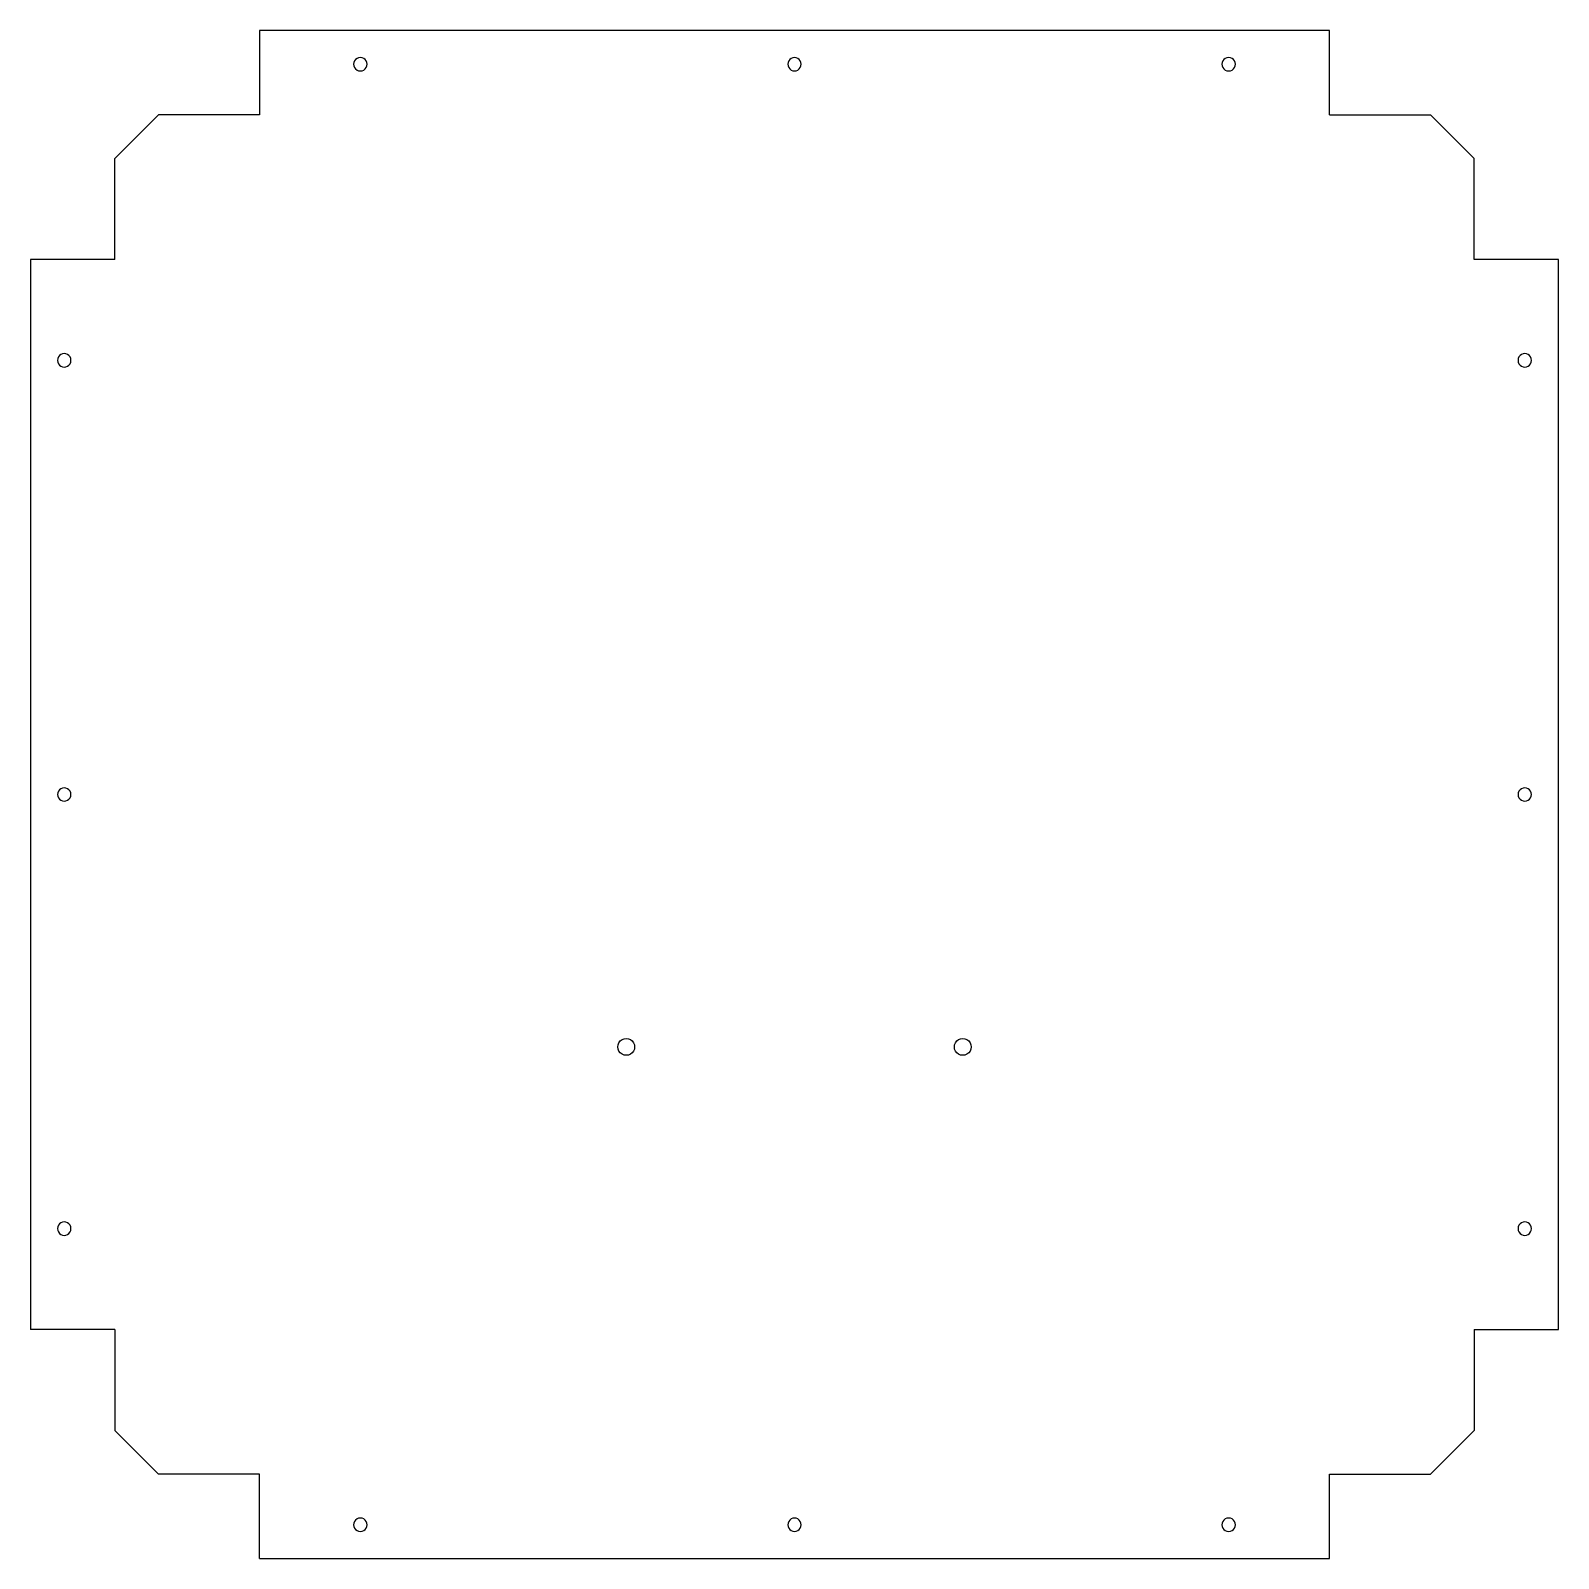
# Model space of a CAD drawing. Header units: metres. Extents: x -1156 to -702, y 1616 to 2070.
import ezdxf

# ---------------------------------------------------------------- set-up
doc = ezdxf.new("R2010")
doc.units = ezdxf.units.M

msp = doc.modelspace()

# ---------------------------------------------------------------- linework, layer by layer
at = {"layer": 'GROUP0'}
for p, q in [((-770.34, 2069.88, 0), (-1088.34, 2069.88, 0)), ((-1088.34, 2069.88, 0), (-1088.34, 2044.88, 0)), ((-770.34, 2044.88, 0), (-770.34, 2069.88, 0)), ((-1059.75, 2061.29, 0), (-1060.07, 2060.88, 0)), ((-1059.34, 2061.61, 0), (-1059.75, 2061.29, 0)), ((-1058.86, 2061.81, 0), (-1059.34, 2061.61, 0)), ((-1058.34, 2061.88, 0), (-1058.86, 2061.81, 0)), ((-1057.82, 2061.81, 0), (-1058.34, 2061.88, 0)), ((-1057.34, 2061.61, 0), (-1057.82, 2061.81, 0)), ((-1056.93, 2061.29, 0), (-1057.34, 2061.61, 0)), ((-1056.61, 2060.88, 0), (-1056.93, 2061.29, 0)), ((-930.75, 2061.29, 0), (-931.07, 2060.88, 0)), ((-930.34, 2061.61, 0), (-930.75, 2061.29, 0)), ((-929.86, 2061.81, 0), (-930.34, 2061.61, 0)), ((-929.34, 2061.88, 0), (-929.86, 2061.81, 0)), ((-928.82, 2061.81, 0), (-929.34, 2061.88, 0)), ((-928.34, 2061.61, 0), (-928.82, 2061.81, 0)), ((-927.93, 2061.29, 0), (-928.34, 2061.61, 0)), ((-927.61, 2060.88, 0), (-927.93, 2061.29, 0)), ((-801.75, 2061.29, 0), (-802.07, 2060.88, 0)), ((-801.34, 2061.61, 0), (-801.75, 2061.29, 0)), ((-800.86, 2061.81, 0), (-801.34, 2061.61, 0)), ((-800.34, 2061.88, 0), (-800.86, 2061.81, 0)), ((-799.82, 2061.81, 0), (-800.34, 2061.88, 0)), ((-799.34, 2061.61, 0), (-799.82, 2061.81, 0)), ((-798.93, 2061.29, 0), (-799.34, 2061.61, 0)), ((-798.61, 2060.88, 0), (-798.93, 2061.29, 0)), ((-1060.27, 2060.4, 0), (-1060.34, 2059.88, 0)), ((-1060.34, 2059.88, 0), (-1060.27, 2059.36, 0)), ((-1060.07, 2060.88, 0), (-1060.27, 2060.4, 0)), ((-1060.27, 2059.36, 0), (-1060.07, 2058.88, 0)), ((-1060.07, 2058.88, 0), (-1059.75, 2058.47, 0)), ((-1059.75, 2058.47, 0), (-1059.34, 2058.15, 0)), ((-1059.34, 2058.15, 0), (-1058.86, 2057.95, 0)), ((-1058.86, 2057.95, 0), (-1058.34, 2057.88, 0)), ((-1058.34, 2057.88, 0), (-1057.82, 2057.95, 0)), ((-1057.82, 2057.95, 0), (-1057.34, 2058.15, 0)), ((-1057.34, 2058.15, 0), (-1056.93, 2058.47, 0)), ((-1056.93, 2058.47, 0), (-1056.61, 2058.88, 0)), ((-1056.41, 2060.4, 0), (-1056.61, 2060.88, 0)), ((-1056.61, 2058.88, 0), (-1056.41, 2059.36, 0)), ((-1056.34, 2059.88, 0), (-1056.41, 2060.4, 0)), ((-1056.41, 2059.36, 0), (-1056.34, 2059.88, 0)), ((-931.27, 2060.4, 0), (-931.34, 2059.88, 0)), ((-931.34, 2059.88, 0), (-931.27, 2059.36, 0)), ((-931.07, 2060.88, 0), (-931.27, 2060.4, 0)), ((-931.27, 2059.36, 0), (-931.07, 2058.88, 0)), ((-931.07, 2058.88, 0), (-930.75, 2058.47, 0)), ((-930.75, 2058.47, 0), (-930.34, 2058.15, 0)), ((-930.34, 2058.15, 0), (-929.86, 2057.95, 0)), ((-929.86, 2057.95, 0), (-929.34, 2057.88, 0)), ((-929.34, 2057.88, 0), (-928.82, 2057.95, 0)), ((-928.82, 2057.95, 0), (-928.34, 2058.15, 0)), ((-928.34, 2058.15, 0), (-927.93, 2058.47, 0)), ((-927.93, 2058.47, 0), (-927.61, 2058.88, 0)), ((-927.41, 2060.4, 0), (-927.61, 2060.88, 0)), ((-927.61, 2058.88, 0), (-927.41, 2059.36, 0)), ((-927.34, 2059.88, 0), (-927.41, 2060.4, 0)), ((-927.41, 2059.36, 0), (-927.34, 2059.88, 0)), ((-802.27, 2060.4, 0), (-802.34, 2059.88, 0)), ((-802.34, 2059.88, 0), (-802.27, 2059.36, 0)), ((-802.07, 2060.88, 0), (-802.27, 2060.4, 0)), ((-802.27, 2059.36, 0), (-802.07, 2058.88, 0)), ((-802.07, 2058.88, 0), (-801.75, 2058.47, 0)), ((-801.75, 2058.47, 0), (-801.34, 2058.15, 0)), ((-801.34, 2058.15, 0), (-800.86, 2057.95, 0)), ((-800.86, 2057.95, 0), (-800.34, 2057.88, 0)), ((-800.34, 2057.88, 0), (-799.82, 2057.95, 0)), ((-799.82, 2057.95, 0), (-799.34, 2058.15, 0)), ((-799.34, 2058.15, 0), (-798.93, 2058.47, 0)), ((-798.93, 2058.47, 0), (-798.61, 2058.88, 0)), ((-798.41, 2060.4, 0), (-798.61, 2060.88, 0)), ((-798.61, 2058.88, 0), (-798.41, 2059.36, 0)), ((-798.34, 2059.88, 0), (-798.41, 2060.4, 0)), ((-798.41, 2059.36, 0), (-798.34, 2059.88, 0)), ((-1118.34, 2044.88, 0), (-1131.34, 2031.88, 0)), ((-1088.34, 2044.88, 0), (-1118.34, 2044.88, 0)), ((-770.34, 2044.88, 0), (-740.34, 2044.88, 0)), ((-727.34, 2031.88, 0), (-740.34, 2044.88, 0)), ((-1131.34, 2001.88, 0), (-1131.34, 2031.88, 0)), ((-727.34, 2001.88, 0), (-727.34, 2031.88, 0)), ((-1131.34, 2001.88, 0), (-1156.34, 2001.88, 0)), ((-1156.34, 2001.88, 0), (-1156.34, 1683.88)), ((-702.34, 2001.88, 0), (-727.34, 2001.88, 0)), ((-702.34, 1683.88, 0), (-702.34, 2001.88, 0)), ((-1148.27, 1972.4, 0), (-1148.34, 1971.88, 0)), ((-1148.34, 1971.88, 0), (-1148.27, 1971.36, 0)), ((-1148.07, 1972.88, 0), (-1148.27, 1972.4, 0)), ((-1148.27, 1971.36, 0), (-1148.07, 1970.88, 0)), ((-1147.76, 1973.29, 0), (-1148.07, 1972.88, 0)), ((-1148.07, 1970.88, 0), (-1147.76, 1970.47, 0)), ((-1147.34, 1973.61, 0), (-1147.76, 1973.29, 0)), ((-1147.76, 1970.47, 0), (-1147.34, 1970.15, 0)), ((-1146.86, 1973.81, 0), (-1147.34, 1973.61, 0)), ((-1146.34, 1973.88, 0), (-1146.86, 1973.81, 0)), ((-1145.82, 1973.81, 0), (-1146.34, 1973.88, 0)), ((-1145.34, 1973.61, 0), (-1145.82, 1973.81, 0)), ((-1144.93, 1973.29, 0), (-1145.34, 1973.61, 0)), ((-1145.34, 1970.15, 0), (-1144.93, 1970.47, 0)), ((-1144.61, 1972.88, 0), (-1144.93, 1973.29, 0)), ((-1144.93, 1970.47, 0), (-1144.61, 1970.88, 0)), ((-1144.41, 1972.4, 0), (-1144.61, 1972.88, 0)), ((-1144.61, 1970.88, 0), (-1144.41, 1971.36, 0)), ((-1144.34, 1971.88, 0), (-1144.41, 1972.4, 0)), ((-1144.41, 1971.36, 0), (-1144.34, 1971.88, 0)), ((-714.27, 1972.4, 0), (-714.34, 1971.88, 0)), ((-714.34, 1971.88, 0), (-714.27, 1971.36, 0)), ((-714.07, 1972.88, 0), (-714.27, 1972.4, 0)), ((-714.27, 1971.36, 0), (-714.07, 1970.88, 0)), ((-713.75, 1973.29, 0), (-714.07, 1972.88, 0)), ((-714.07, 1970.88, 0), (-713.75, 1970.47, 0)), ((-713.34, 1973.61, 0), (-713.75, 1973.29, 0)), ((-713.75, 1970.47, 0), (-713.34, 1970.15, 0)), ((-712.86, 1973.81, 0), (-713.34, 1973.61, 0)), ((-712.34, 1973.88, 0), (-712.86, 1973.81, 0)), ((-711.82, 1973.81, 0), (-712.34, 1973.88, 0)), ((-711.34, 1973.61, 0), (-711.82, 1973.81, 0)), ((-710.93, 1973.29, 0), (-711.34, 1973.61, 0)), ((-711.34, 1970.15, 0), (-710.93, 1970.47, 0)), ((-710.61, 1972.88, 0), (-710.93, 1973.29, 0)), ((-710.93, 1970.47, 0), (-710.61, 1970.88, 0)), ((-710.41, 1972.4, 0), (-710.61, 1972.88, 0)), ((-710.61, 1970.88, 0), (-710.41, 1971.36, 0)), ((-710.34, 1971.88, 0), (-710.41, 1972.4, 0)), ((-710.41, 1971.36, 0), (-710.34, 1971.88, 0)), ((-1147.34, 1970.15, 0), (-1146.86, 1969.95, 0)), ((-1146.86, 1969.95, 0), (-1146.34, 1969.88, 0)), ((-1146.34, 1969.88, 0), (-1145.82, 1969.95, 0)), ((-1145.82, 1969.95, 0), (-1145.34, 1970.15, 0)), ((-713.34, 1970.15, 0), (-712.86, 1969.95, 0)), ((-712.86, 1969.95, 0), (-712.34, 1969.88, 0)), ((-712.34, 1969.88, 0), (-711.82, 1969.95, 0)), ((-711.82, 1969.95, 0), (-711.34, 1970.15, 0)), ((-1148.27, 1843.4, 0), (-1148.34, 1842.88, 0)), ((-1148.07, 1843.88, 0), (-1148.27, 1843.4, 0)), ((-1147.76, 1844.29, 0), (-1148.07, 1843.88, 0)), ((-1147.34, 1844.61, 0), (-1147.76, 1844.29, 0)), ((-1146.86, 1844.81, 0), (-1147.34, 1844.61, 0)), ((-1146.34, 1844.88, 0), (-1146.86, 1844.81, 0)), ((-1145.82, 1844.81, 0), (-1146.34, 1844.88, 0)), ((-1145.34, 1844.61, 0), (-1145.82, 1844.81, 0)), ((-1144.93, 1844.29, 0), (-1145.34, 1844.61, 0)), ((-1144.61, 1843.88, 0), (-1144.93, 1844.29, 0)), ((-1144.41, 1843.4, 0), (-1144.61, 1843.88, 0)), ((-1144.34, 1842.88, 0), (-1144.41, 1843.4, 0)), ((-714.27, 1843.4, 0), (-714.34, 1842.88, 0)), ((-714.07, 1843.88, 0), (-714.27, 1843.4, 0)), ((-713.75, 1844.29, 0), (-714.07, 1843.88, 0)), ((-713.34, 1844.61, 0), (-713.75, 1844.29, 0)), ((-712.86, 1844.81, 0), (-713.34, 1844.61, 0)), ((-712.34, 1844.88, 0), (-712.86, 1844.81, 0)), ((-711.82, 1844.81, 0), (-712.34, 1844.88, 0)), ((-711.34, 1844.61, 0), (-711.82, 1844.81, 0)), ((-710.93, 1844.29, 0), (-711.34, 1844.61, 0)), ((-710.61, 1843.88, 0), (-710.93, 1844.29, 0)), ((-710.41, 1843.4, 0), (-710.61, 1843.88, 0)), ((-710.34, 1842.88, 0), (-710.41, 1843.4, 0)), ((-1148.34, 1842.88, 0), (-1148.27, 1842.36, 0)), ((-1148.27, 1842.36, 0), (-1148.07, 1841.88, 0)), ((-1148.07, 1841.88, 0), (-1147.76, 1841.47, 0)), ((-1147.76, 1841.47, 0), (-1147.34, 1841.15, 0)), ((-1147.34, 1841.15, 0), (-1146.86, 1840.95, 0)), ((-1146.86, 1840.95, 0), (-1146.34, 1840.88, 0)), ((-1146.34, 1840.88, 0), (-1145.82, 1840.95, 0)), ((-1145.82, 1840.95, 0), (-1145.34, 1841.15, 0)), ((-1145.34, 1841.15, 0), (-1144.93, 1841.47, 0)), ((-1144.93, 1841.47, 0), (-1144.61, 1841.88, 0)), ((-1144.61, 1841.88, 0), (-1144.41, 1842.36, 0)), ((-1144.41, 1842.36, 0), (-1144.34, 1842.88, 0)), ((-714.34, 1842.88, 0), (-714.27, 1842.36, 0)), ((-714.27, 1842.36, 0), (-714.07, 1841.88, 0)), ((-714.07, 1841.88, 0), (-713.75, 1841.47, 0)), ((-713.75, 1841.47, 0), (-713.34, 1841.15, 0)), ((-713.34, 1841.15, 0), (-712.86, 1840.95, 0)), ((-712.86, 1840.95, 0), (-712.34, 1840.88, 0)), ((-712.34, 1840.88, 0), (-711.82, 1840.95, 0)), ((-711.82, 1840.95, 0), (-711.34, 1841.15, 0)), ((-711.34, 1841.15, 0), (-710.93, 1841.47, 0)), ((-710.93, 1841.47, 0), (-710.61, 1841.88, 0)), ((-710.61, 1841.88, 0), (-710.41, 1842.36, 0)), ((-710.41, 1842.36, 0), (-710.34, 1842.88, 0)), ((-981.84, 1767.88, 0), (-981.76, 1768.53, 0)), ((-981.76, 1767.23, 0), (-981.84, 1767.88, 0)), ((-981.76, 1768.53, 0), (-981.51, 1769.13, 0)), ((-981.51, 1766.63, 0), (-981.76, 1767.23, 0)), ((-981.51, 1769.13, 0), (-981.11, 1769.65, 0)), ((-981.11, 1766.11, 0), (-981.51, 1766.63, 0)), ((-981.11, 1769.65, 0), (-980.59, 1770.04, 0)), ((-980.59, 1765.71, 0), (-981.11, 1766.11, 0)), ((-980.59, 1770.04, 0), (-979.99, 1770.29, 0)), ((-979.99, 1770.29, 0), (-979.34, 1770.38, 0)), ((-979.34, 1770.38, 0), (-978.69, 1770.29, 0)), ((-978.69, 1770.29, 0), (-978.09, 1770.04, 0)), ((-978.09, 1770.04, 0), (-977.57, 1769.65, 0)), ((-977.57, 1766.11, 0), (-978.09, 1765.71, 0)), ((-977.57, 1769.65, 0), (-977.18, 1769.13, 0)), ((-977.18, 1766.63, 0), (-977.57, 1766.11, 0)), ((-977.18, 1769.13, 0), (-976.93, 1768.53, 0)), ((-976.93, 1767.23, 0), (-977.18, 1766.63, 0)), ((-976.93, 1768.53, 0), (-976.84, 1767.88, 0)), ((-976.84, 1767.88, 0), (-976.93, 1767.23, 0)), ((-881.84, 1767.88, 0), (-881.76, 1768.53, 0)), ((-881.76, 1767.23, 0), (-881.84, 1767.88, 0)), ((-881.76, 1768.53, 0), (-881.51, 1769.13, 0)), ((-881.51, 1766.63, 0), (-881.76, 1767.23, 0)), ((-881.51, 1769.13, 0), (-881.11, 1769.65, 0)), ((-881.11, 1766.11, 0), (-881.51, 1766.63, 0)), ((-881.11, 1769.65, 0), (-880.59, 1770.04, 0)), ((-880.59, 1765.71, 0), (-881.11, 1766.11, 0)), ((-880.59, 1770.04, 0), (-879.99, 1770.29, 0)), ((-879.99, 1770.29, 0), (-879.34, 1770.38, 0)), ((-879.34, 1770.38, 0), (-878.69, 1770.29, 0)), ((-878.69, 1770.29, 0), (-878.09, 1770.04, 0)), ((-878.09, 1770.04, 0), (-877.57, 1769.65, 0)), ((-877.57, 1766.11, 0), (-878.09, 1765.71, 0)), ((-877.57, 1769.65, 0), (-877.18, 1769.13, 0)), ((-877.18, 1766.63, 0), (-877.57, 1766.11, 0)), ((-877.18, 1769.13, 0), (-876.93, 1768.53, 0)), ((-876.93, 1767.23, 0), (-877.18, 1766.63, 0)), ((-876.93, 1768.53, 0), (-876.84, 1767.88, 0)), ((-876.84, 1767.88, 0), (-876.93, 1767.23, 0)), ((-979.99, 1765.47, 0), (-980.59, 1765.71, 0)), ((-979.34, 1765.38, 0), (-979.99, 1765.47, 0)), ((-978.69, 1765.47, 0), (-979.34, 1765.38, 0)), ((-978.09, 1765.71, 0), (-978.69, 1765.47, 0)), ((-879.99, 1765.47, 0), (-880.59, 1765.71, 0)), ((-879.34, 1765.38, 0), (-879.99, 1765.47, 0)), ((-878.69, 1765.47, 0), (-879.34, 1765.38, 0)), ((-878.09, 1765.71, 0), (-878.69, 1765.47, 0)), ((-1148.27, 1714.4, 0), (-1148.34, 1713.88, 0)), ((-1148.34, 1713.88, 0), (-1148.27, 1713.36, 0)), ((-1148.07, 1714.88, 0), (-1148.27, 1714.4, 0)), ((-1148.27, 1713.36, 0), (-1148.07, 1712.88, 0)), ((-1147.76, 1715.29, 0), (-1148.07, 1714.88, 0)), ((-1148.07, 1712.88, 0), (-1147.76, 1712.47, 0)), ((-1147.34, 1715.61, 0), (-1147.76, 1715.29, 0)), ((-1147.76, 1712.47, 0), (-1147.34, 1712.15, 0)), ((-1146.86, 1715.81, 0), (-1147.34, 1715.61, 0)), ((-1147.34, 1712.15, 0), (-1146.86, 1711.95, 0)), ((-1146.34, 1715.88, 0), (-1146.86, 1715.81, 0)), ((-1146.86, 1711.95, 0), (-1146.34, 1711.88, 0)), ((-1145.82, 1715.81, 0), (-1146.34, 1715.88, 0)), ((-1146.34, 1711.88, 0), (-1145.82, 1711.95, 0)), ((-1145.34, 1715.61, 0), (-1145.82, 1715.81, 0)), ((-1145.82, 1711.95, 0), (-1145.34, 1712.15, 0)), ((-1144.93, 1715.29, 0), (-1145.34, 1715.61, 0)), ((-1145.34, 1712.15, 0), (-1144.93, 1712.47, 0)), ((-1144.61, 1714.88, 0), (-1144.93, 1715.29, 0)), ((-1144.93, 1712.47, 0), (-1144.61, 1712.88, 0)), ((-1144.41, 1714.4, 0), (-1144.61, 1714.88, 0)), ((-1144.61, 1712.88, 0), (-1144.41, 1713.36, 0)), ((-1144.34, 1713.88, 0), (-1144.41, 1714.4, 0)), ((-1144.41, 1713.36, 0), (-1144.34, 1713.88, 0)), ((-714.27, 1714.4, 0), (-714.34, 1713.88, 0)), ((-714.34, 1713.88, 0), (-714.27, 1713.36, 0)), ((-714.07, 1714.88, 0), (-714.27, 1714.4, 0)), ((-714.27, 1713.36, 0), (-714.07, 1712.88, 0)), ((-713.75, 1715.29, 0), (-714.07, 1714.88, 0)), ((-714.07, 1712.88, 0), (-713.75, 1712.47, 0)), ((-713.34, 1715.61, 0), (-713.75, 1715.29, 0)), ((-713.75, 1712.47, 0), (-713.34, 1712.15, 0)), ((-712.86, 1715.81, 0), (-713.34, 1715.61, 0)), ((-713.34, 1712.15, 0), (-712.86, 1711.95, 0)), ((-712.34, 1715.88, 0), (-712.86, 1715.81, 0)), ((-712.86, 1711.95, 0), (-712.34, 1711.88, 0)), ((-711.82, 1715.81, 0), (-712.34, 1715.88, 0)), ((-712.34, 1711.88, 0), (-711.82, 1711.95, 0)), ((-711.34, 1715.61, 0), (-711.82, 1715.81, 0)), ((-711.82, 1711.95, 0), (-711.34, 1712.15, 0)), ((-710.93, 1715.29, 0), (-711.34, 1715.61, 0)), ((-711.34, 1712.15, 0), (-710.93, 1712.47, 0)), ((-710.61, 1714.88, 0), (-710.93, 1715.29, 0)), ((-710.93, 1712.47, 0), (-710.61, 1712.88, 0)), ((-710.41, 1714.4, 0), (-710.61, 1714.88, 0)), ((-710.61, 1712.88, 0), (-710.41, 1713.36, 0)), ((-710.34, 1713.88, 0), (-710.41, 1714.4, 0)), ((-710.41, 1713.36, 0), (-710.34, 1713.88, 0)), ((-1131.34, 1683.88, 0), (-1156.34, 1683.88)), ((-1131.34, 1683.88, 0), (-1131.34, 1653.88, 0)), ((-727.34, 1683.88, 0), (-727.34, 1653.88, 0)), ((-727.34, 1683.88, 0), (-702.34, 1683.88, 0)), ((-1118.34, 1640.88, 0), (-1131.34, 1653.88, 0)), ((-740.34, 1640.88, 0), (-727.34, 1653.88, 0)), ((-1088.34, 1640.88, 0), (-1118.34, 1640.88, 0)), ((-1088.34, 1615.88, 0), (-1088.34, 1640.88, 0)), ((-770.34, 1615.88, 0), (-770.34, 1640.88, 0)), ((-770.34, 1640.88, 0), (-740.34, 1640.88, 0)), ((-1060.27, 1626.4, 0), (-1060.34, 1625.88, 0)), ((-1060.34, 1625.88, 0), (-1060.27, 1625.36, 0)), ((-1060.07, 1626.88, 0), (-1060.27, 1626.4, 0)), ((-1060.27, 1625.36, 0), (-1060.07, 1624.88, 0)), ((-1059.76, 1627.29, 0), (-1060.07, 1626.88, 0)), ((-1059.34, 1627.61, 0), (-1059.76, 1627.29, 0)), ((-1058.86, 1627.81, 0), (-1059.34, 1627.61, 0)), ((-1058.34, 1627.88, 0), (-1058.86, 1627.81, 0)), ((-1057.82, 1627.81, 0), (-1058.34, 1627.88, 0)), ((-1057.34, 1627.61, 0), (-1057.82, 1627.81, 0)), ((-1056.93, 1627.29, 0), (-1057.34, 1627.61, 0)), ((-1056.61, 1626.88, 0), (-1056.93, 1627.29, 0)), ((-1056.41, 1626.4, 0), (-1056.61, 1626.88, 0)), ((-1056.61, 1624.88, 0), (-1056.41, 1625.36, 0)), ((-1056.34, 1625.88, 0), (-1056.41, 1626.4, 0)), ((-1056.41, 1625.36, 0), (-1056.34, 1625.88, 0)), ((-931.27, 1626.4, 0), (-931.34, 1625.88, 0)), ((-931.34, 1625.88, 0), (-931.27, 1625.36, 0)), ((-931.07, 1626.88, 0), (-931.27, 1626.4, 0)), ((-931.27, 1625.36, 0), (-931.07, 1624.88, 0)), ((-930.75, 1627.29, 0), (-931.07, 1626.88, 0)), ((-930.34, 1627.61, 0), (-930.75, 1627.29, 0)), ((-929.86, 1627.81, 0), (-930.34, 1627.61, 0)), ((-929.34, 1627.88, 0), (-929.86, 1627.81, 0)), ((-928.82, 1627.81, 0), (-929.34, 1627.88, 0)), ((-928.34, 1627.61, 0), (-928.82, 1627.81, 0)), ((-927.93, 1627.29, 0), (-928.34, 1627.61, 0)), ((-927.61, 1626.88, 0), (-927.93, 1627.29, 0)), ((-927.41, 1626.4, 0), (-927.61, 1626.88, 0)), ((-927.61, 1624.88, 0), (-927.41, 1625.36, 0)), ((-927.34, 1625.88, 0), (-927.41, 1626.4, 0)), ((-927.41, 1625.36, 0), (-927.34, 1625.88, 0)), ((-802.27, 1626.4, 0), (-802.34, 1625.88, 0)), ((-802.34, 1625.88, 0), (-802.27, 1625.36, 0)), ((-802.07, 1626.88, 0), (-802.27, 1626.4, 0)), ((-802.27, 1625.36, 0), (-802.07, 1624.88, 0)), ((-801.75, 1627.29, 0), (-802.07, 1626.88, 0)), ((-801.34, 1627.61, 0), (-801.75, 1627.29, 0)), ((-800.86, 1627.81, 0), (-801.34, 1627.61, 0)), ((-800.34, 1627.88, 0), (-800.86, 1627.81, 0)), ((-799.82, 1627.81, 0), (-800.34, 1627.88, 0)), ((-799.34, 1627.61, 0), (-799.82, 1627.81, 0)), ((-798.93, 1627.29, 0), (-799.34, 1627.61, 0)), ((-798.61, 1626.88, 0), (-798.93, 1627.29, 0)), ((-798.41, 1626.4, 0), (-798.61, 1626.88, 0)), ((-798.61, 1624.88, 0), (-798.41, 1625.36, 0)), ((-798.34, 1625.88, 0), (-798.41, 1626.4, 0)), ((-798.41, 1625.36, 0), (-798.34, 1625.88, 0)), ((-1060.07, 1624.88, 0), (-1059.76, 1624.47, 0)), ((-1059.76, 1624.47, 0), (-1059.34, 1624.15, 0)), ((-1059.34, 1624.15, 0), (-1058.86, 1623.95, 0)), ((-1058.86, 1623.95, 0), (-1058.34, 1623.88, 0)), ((-1058.34, 1623.88, 0), (-1057.82, 1623.95, 0)), ((-1057.82, 1623.95, 0), (-1057.34, 1624.15, 0)), ((-1057.34, 1624.15, 0), (-1056.93, 1624.47, 0)), ((-1056.93, 1624.47, 0), (-1056.61, 1624.88, 0)), ((-931.07, 1624.88, 0), (-930.75, 1624.47, 0)), ((-930.75, 1624.47, 0), (-930.34, 1624.15, 0)), ((-930.34, 1624.15, 0), (-929.86, 1623.95, 0)), ((-929.86, 1623.95, 0), (-929.34, 1623.88, 0)), ((-929.34, 1623.88, 0), (-928.82, 1623.95, 0)), ((-928.82, 1623.95, 0), (-928.34, 1624.15, 0)), ((-928.34, 1624.15, 0), (-927.93, 1624.47, 0)), ((-927.93, 1624.47, 0), (-927.61, 1624.88, 0)), ((-802.07, 1624.88, 0), (-801.75, 1624.47, 0)), ((-801.75, 1624.47, 0), (-801.34, 1624.15, 0)), ((-801.34, 1624.15, 0), (-800.86, 1623.95, 0)), ((-800.86, 1623.95, 0), (-800.34, 1623.88, 0)), ((-800.34, 1623.88, 0), (-799.82, 1623.95, 0)), ((-799.82, 1623.95, 0), (-799.34, 1624.15, 0)), ((-799.34, 1624.15, 0), (-798.93, 1624.47, 0)), ((-798.93, 1624.47, 0), (-798.61, 1624.88, 0)), ((-1088.34, 1615.88, 0), (-770.34, 1615.88, 0))]:
    msp.add_line(p, q, dxfattribs=at)

doc.saveas('drawing.dxf')
